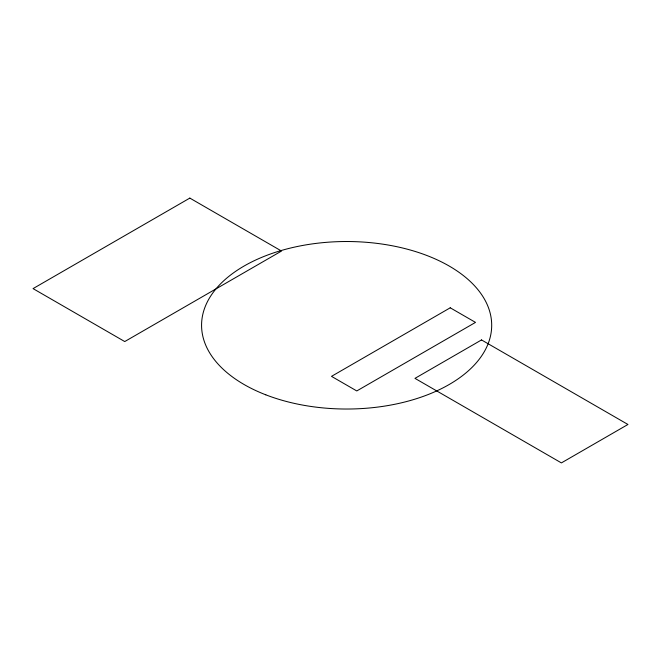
<?xml version="1.0" encoding="UTF-8"?>
<svg xmlns="http://www.w3.org/2000/svg" width="661" height="661" viewBox="0 0 661 661"><rect width="100%" height="100%" fill="white"/><g stroke="black" fill="none" stroke-linecap="round" stroke-linejoin="round"><path stroke-width="0.99" d="M189.831 198.093L33.05 288.609L124.747 341.555L281.528 251.04L189.831 198.093M450.232 307.803L331.5 376.357L356.775 390.948L475.507 322.394L450.232 307.803M481.522 339.936L414.968 378.365L561.396 462.907L627.95 424.478L481.522 339.936M265.788 394.815A145.065 83.757 0 0 0 491.363 330.921A145.065 83.757 0 0 0 282.734 250.081A145.065 83.757 0 0 0 265.788 394.815"/></g></svg>
